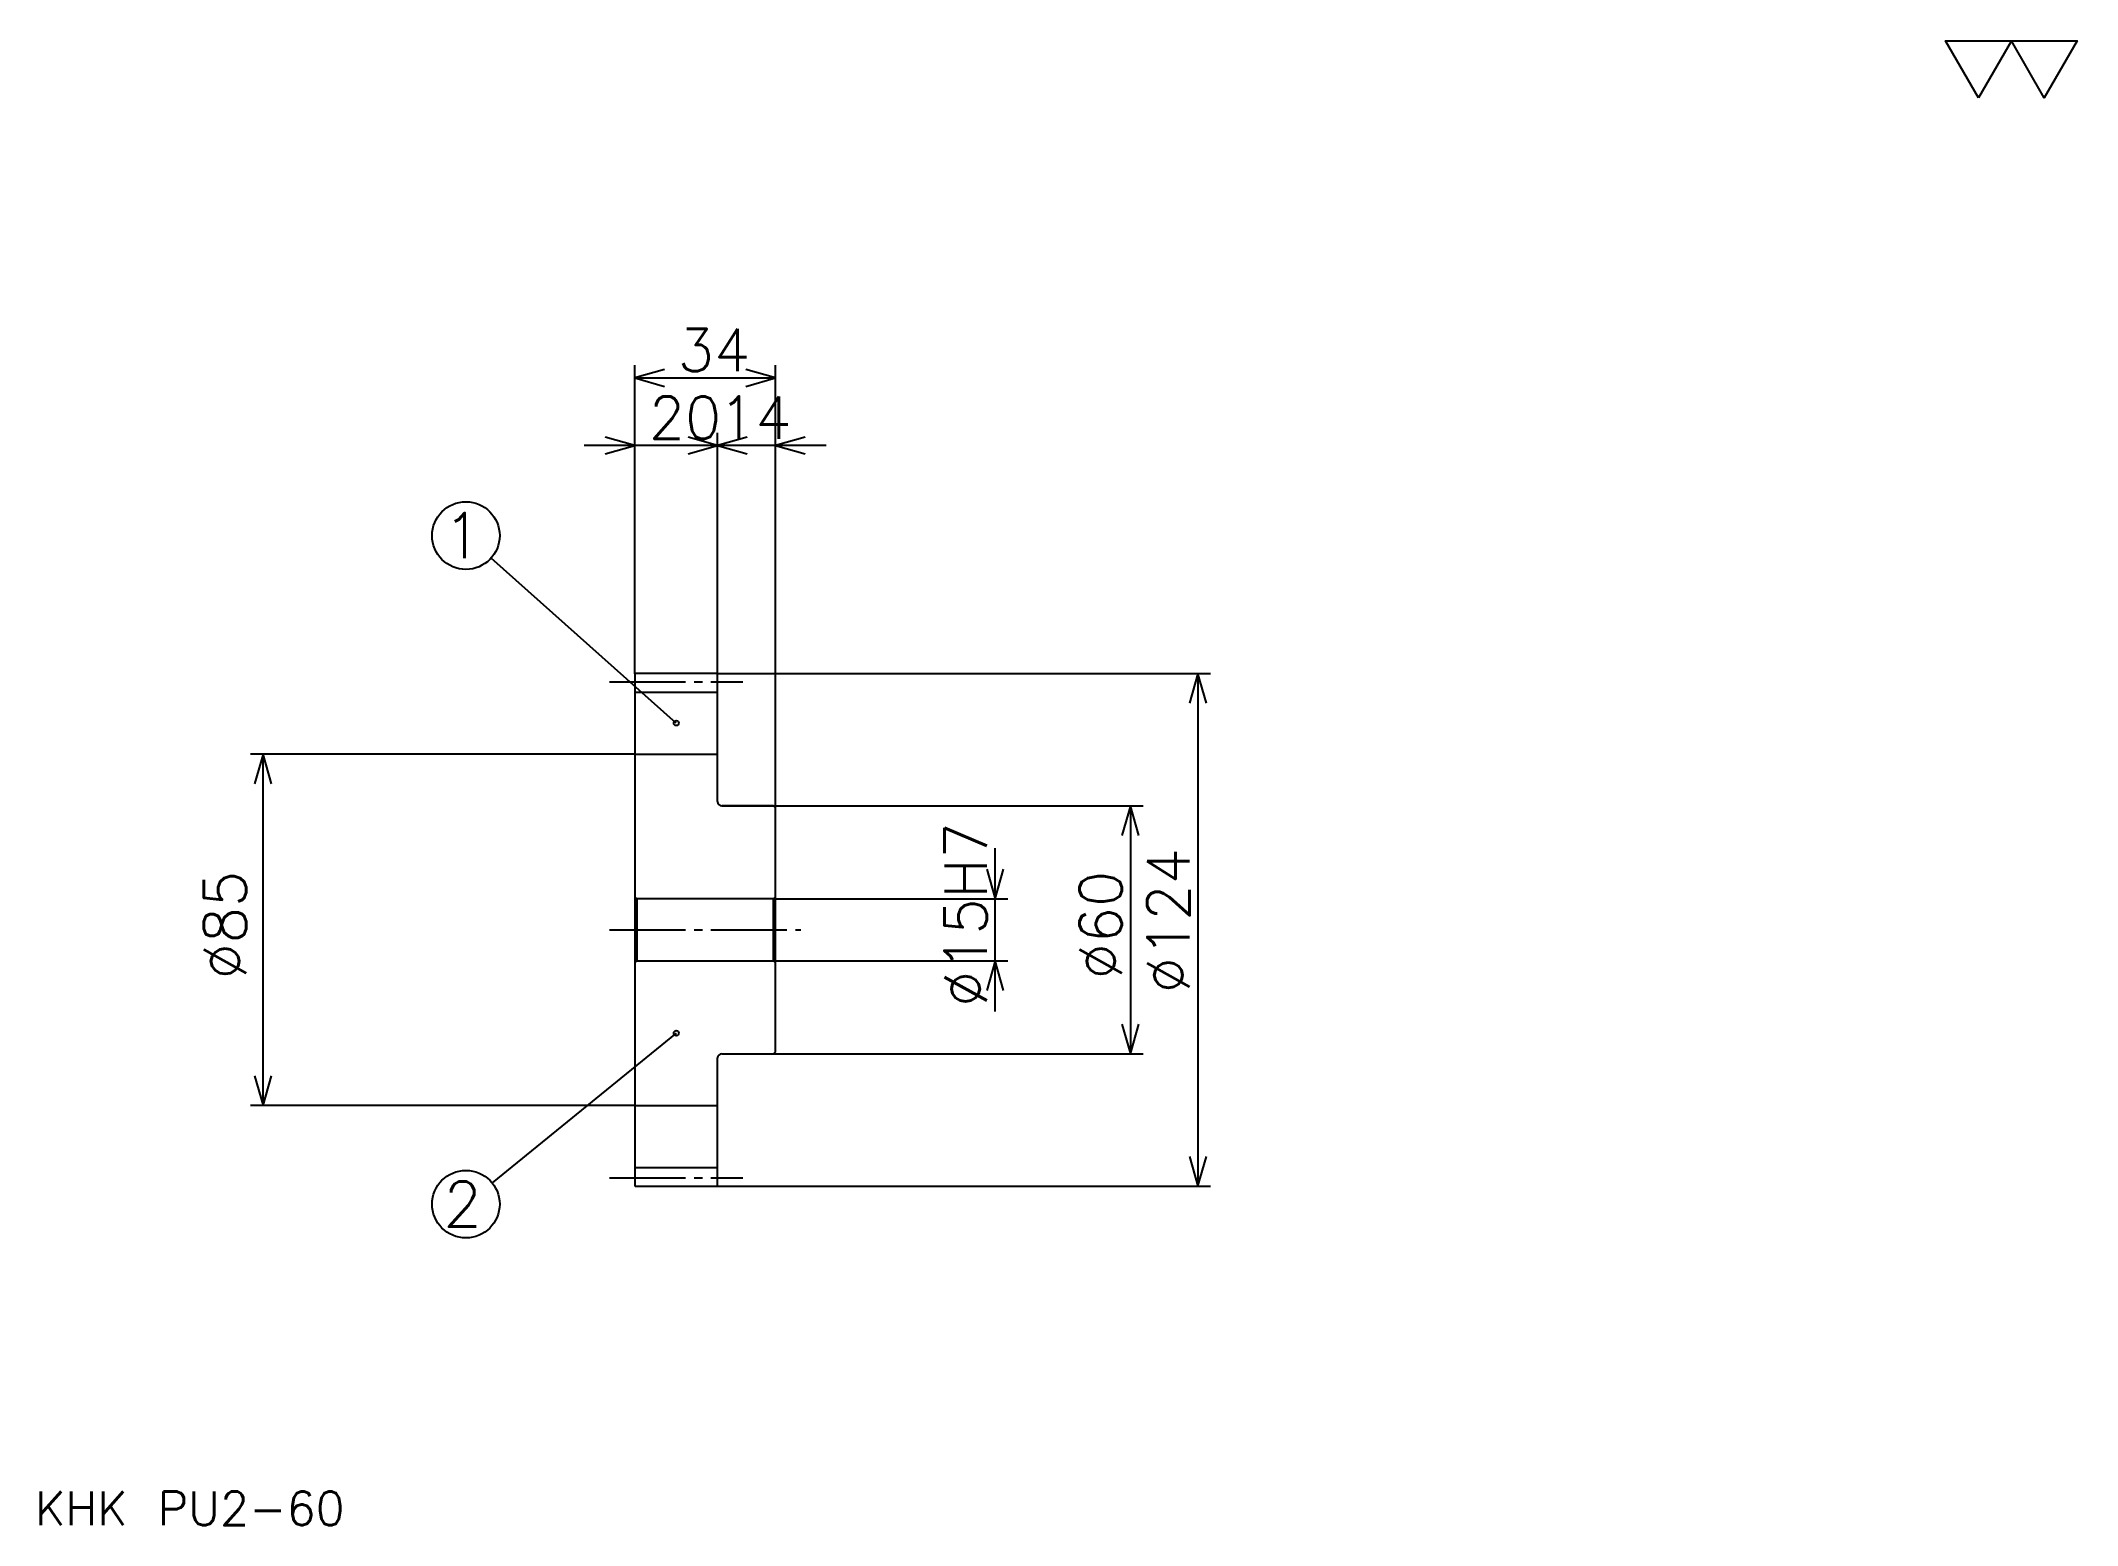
# Model space of a CAD drawing. Extents: x 22 to 514, y 22 to 382.
import ezdxf

# ---------------------------------------------------------------- set-up
doc = ezdxf.new("R2010")
doc.units = 0
doc.linetypes.add('DASHDOT', pattern=[24.521738, 18.391304, -2.043478, 2.043478, -2.043478])
doc.layers.get('0').update_dxf_attribs({"linetype": 'CONTINUOUS'})
doc.layers.add('DASHDOT', color=6, linetype='DASHDOT')
doc.styles.add('KANJI', font='TXT', dxfattribs={"bigfont": 'BIGFONT'})

msp = doc.modelspace()

# ---------------------------------------------------------------- linework, layer by layer
at = {"color": 5}
for p, q in [((165.521729, 228.543488), (165.521729, 303.130432)), ((199.521729, 228.543488), (199.521729, 303.130432)), ((165.521729, 300.065216), (199.521729, 300.065216)), ((185.521729, 228.543488), (185.521729, 286.782623)), ((197.782593, 283.717407), (153.260864, 283.717407)), ((211.782593, 283.717407), (173.260864, 283.717407)), ((175.521729, 216.543488), (130.75235, 256.472412)), ((165.521729, 228.443481), (165.521729, 228.543488)), ((185.421722, 228.543488), (199.521729, 228.543488)), ((185.521729, 228.443481), (185.521729, 228.543488)), ((199.521729, 228.543488), (304.760864, 228.543488)), ((199.521729, 196.043488), (199.521729, 228.543488)), ((301.695648, 228.543488), (301.695648, 104.543488)), ((165.521729, 209.043488), (72.543472, 209.043488)), ((75.608688, 124.043488), (75.608688, 209.043488)), ((186.521729, 196.543488), (199.521729, 196.543488)), ((199.521729, 196.543488), (288.413025, 196.543488)), ((285.347809, 196.543488), (285.347809, 136.543488)), ((252.652161, 146.782623), (252.652161, 186.304352)), ((199.521729, 174.043488), (255.717377, 174.043488)), ((199.521729, 159.043488), (255.717377, 159.043488)), ((175.521729, 141.543488), (130.993729, 105.331184)), ((186.521729, 136.543488), (199.521729, 136.543488)), ((199.521729, 136.543488), (288.413025, 136.543488)), ((165.521729, 124.043488), (72.543472, 124.043488)), ((185.421722, 104.543488), (199.521729, 104.543488)), ((199.521729, 104.543488), (304.760864, 104.543488))]:
    msp.add_line(p, q, dxfattribs=at)
at = {"color": 4}
for p, q in [((165.521729, 224.043488), (185.521729, 224.043488)), ((165.521729, 209.043488), (185.521729, 209.043488)), ((166.021729, 174.043488), (166.021729, 159.043488)), ((199.021729, 174.043488), (199.521729, 174.543488)), ((199.021729, 159.043488), (199.521729, 158.543488)), ((165.521729, 124.043488), (185.521729, 124.043488)), ((165.521729, 109.043488), (185.521729, 109.043488))]:
    msp.add_line(p, q, dxfattribs=at)
at = {"color": 7}
msp.add_lwpolyline([(490.434784, 367.82608), (482.46521, 381.639984), (514.343506, 381.639984), (506.373901, 367.82608), (498.404358, 381.639984), (490.434784, 367.82608)], dxfattribs=at)
at = {"color": 5}
for points in [[(172.673904, 302.108704), (165.521729, 300.065216), (172.673904, 298.021729)], [(192.369553, 298.021729), (199.521729, 300.065216), (192.369553, 302.108704)], [(158.369553, 281.67392), (165.521729, 283.717407), (158.369553, 285.760864)], [(178.369553, 281.67392), (185.521729, 283.717407), (178.369553, 285.760864)], [(192.673904, 285.760864), (185.521729, 283.717407), (192.673904, 281.67392)], [(206.673904, 285.760864), (199.521729, 283.717407), (206.673904, 281.67392)], [(303.739136, 221.391312), (301.695648, 228.543488), (299.652161, 221.391312)], [(77.652168, 201.891312), (75.608688, 209.043488), (73.565208, 201.891312)], [(287.391296, 189.391312), (285.347809, 196.543488), (283.304321, 189.391312)], [(250.608673, 181.195663), (252.652161, 174.043488), (254.695648, 181.195663)], [(254.695648, 151.891312), (252.652161, 159.043488), (250.608673, 151.891312)], [(283.304321, 143.695663), (285.347809, 136.543488), (287.391296, 143.695663)], [(73.565208, 131.195663), (75.608688, 124.043488), (77.652168, 131.195663)], [(299.652161, 111.695663), (301.695648, 104.543488), (303.739136, 111.695663)]]:
    msp.add_lwpolyline(points, dxfattribs=at)
at = {"color": 4}
for points in [[(185.521729, 197.543488), (185.521729, 228.443481), (185.421722, 228.543488), (165.621735, 228.543488), (165.521729, 228.443481), (165.521729, 158.543488)], [(186.521729, 136.543488), (199.021729, 136.543488), (199.521729, 137.043488), (199.521729, 196.043488), (199.021729, 196.543488), (186.521729, 196.543488)], [(165.521729, 158.543488), (166.021729, 159.043488), (199.021729, 159.043488), (199.021729, 174.043488), (166.021729, 174.043488), (165.521729, 174.543488)], [(165.521729, 158.543488), (165.521729, 104.643486), (165.621735, 104.543488), (185.421722, 104.543488), (185.521729, 104.643486), (185.521729, 135.543488)]]:
    msp.add_lwpolyline(points, dxfattribs=at)
at = {"color": 5}
for centre, radius in [((124.652161, 261.913055), 8.173913), ((175.521729, 216.543488), 0.613044), ((175.521729, 141.543488), 0.613044), ((124.652161, 100.17392), 8.173913)]:
    msp.add_circle(centre, radius, dxfattribs=at)
at = {"color": 4}
for centre, start, end in [((186.521729, 197.543488), 180, 270), ((186.521729, 135.543488), 90, 180)]:
    msp.add_arc(centre, 1, start, end, dxfattribs=at)
at = {"layer": 'DASHDOT', "color": 7}
for p, q in [((159.391296, 226.543488), (191.652161, 226.543488)), ((159.391296, 166.543488), (205.652161, 166.543488)), ((159.391296, 106.543488), (191.652161, 106.543488))]:
    msp.add_line(p, q, dxfattribs=at)

# ---------------------------------------------------------------- texts
at = {"color": 7, "style": 'KANJI'}
for s, height, p in [('34', 10.217391, (175.880432, 301.700012)), ('20', 10.217391, (168.880417, 285.352173)), ('14', 10.217391, (185.880432, 285.352173)), ('1', 10.898551, (119.202888, 256.463776)), ('2', 10.898551, (119.202888, 94.724648)), ('KHK PU2-60', 8.173913, (20.434782, 22.47826))]:
    msp.add_text(s, height=height, dxfattribs=at).set_placement(p)
for s, p in [('%%c15H7', (250.608673, 147.896744)), ('%%c124', (299.652161, 151.217407)), ('%%c85', (71.521729, 154.538055)), ('%%c60', (283.304321, 154.538055))]:
    msp.add_text(s, height=10.217391, rotation=90, dxfattribs=at).set_placement(p)

doc.saveas('drawing.dxf')
